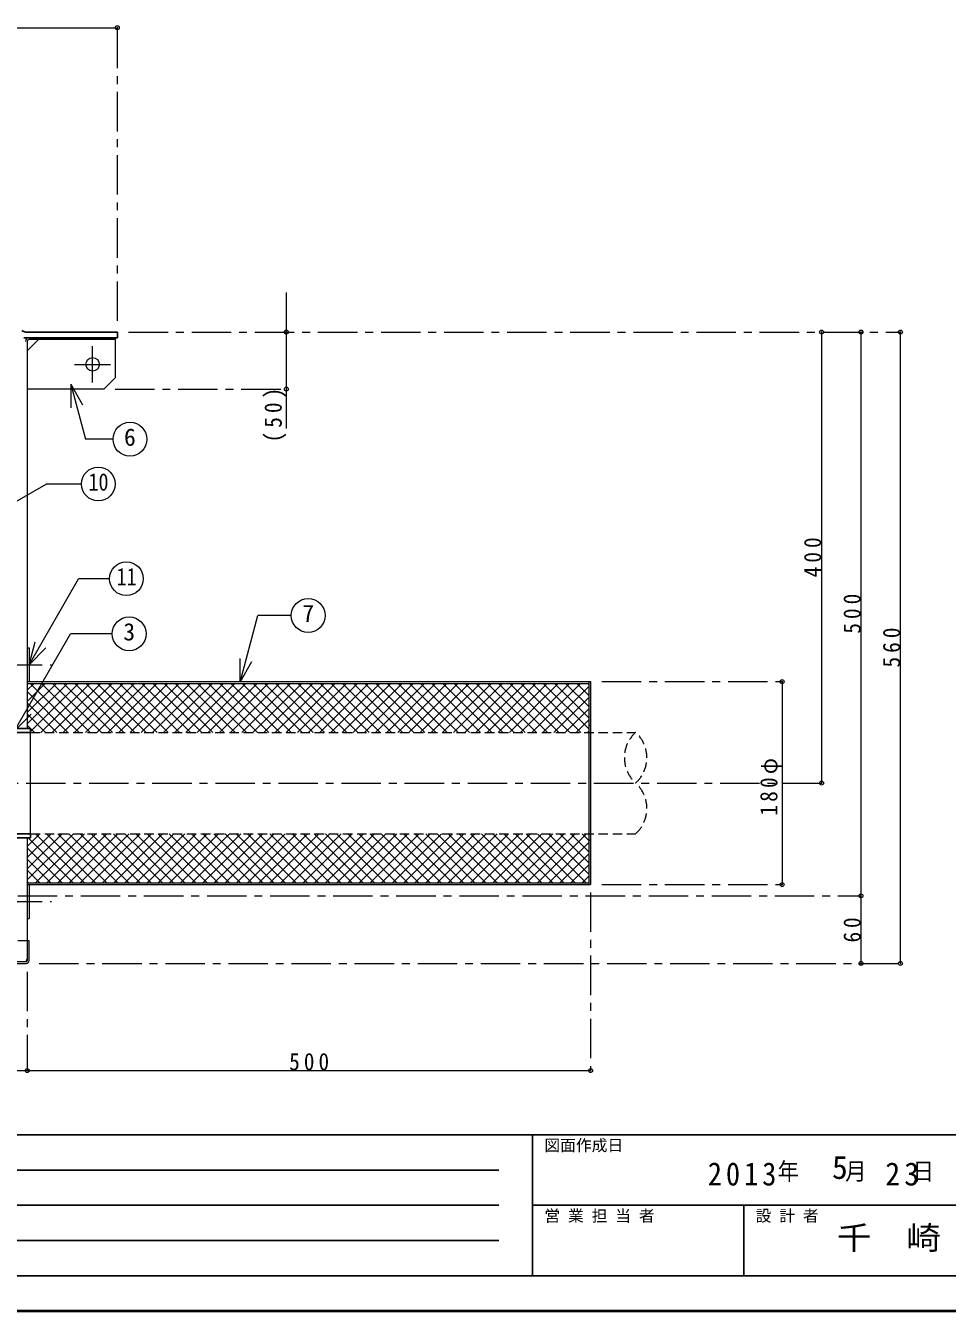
# Model space of a CAD drawing. Units: millimetres at full size, sheet at 1:7. Extents: x -1474 to 1361, y -976 to 991.
# Drawn here: x -545 to 273, y -976 to 165 of the extents above; entities that cross this region are included whole.
import ezdxf
from ezdxf.enums import TextEntityAlignment as Align

# ---------------------------------------------------------------- set-up
doc = ezdxf.new("R2010")
doc.units = ezdxf.units.MM
doc.header["$LTSCALE"] = 7
doc.header["$PDMODE"] = 32
doc.header["$PDSIZE"] = 3.5
doc.linetypes.add('CHAIN1', pattern=[8, 5, -1, 1, -1])
doc.linetypes.add('DASHED1', pattern=[1.8, 1.2, -0.6])
doc.layers.add('0-0_ﾚｲﾔ1', color=4, linetype='Continuous', lineweight=9)
doc.styles.add('ＭＳ ゴシック', font='')
doc.styles.get('ＭＳ ゴシック').set_extended_font_data('MS Gothic')

msp = doc.modelspace()

# ---------------------------------------------------------------- linework, layer by layer
at = {"layer": '0-0_ﾚｲﾔ1'}
for p, q in [((-1084.004, 162.891), (-464.004, 162.891)), ((-314.004, -192.709), (-314.004, -72.109)), ((-534.004, -113.709), (-544.004, -123.709)), ((-466.004, -113.709), (-466.004, -147.709)), ((160.996, -107.109), (160.996, -507.109)), ((195.996, -107.109), (195.996, -607.109)), ((230.996, -667.109), (230.996, -107.109)), ((-466.004, -147.709), (-476.004, -157.709)), ((-476.004, -157.709), (-544.004, -157.709)), ((-544.004, -454.469), (-508.244, -418.709)), ((-544.004, -444.57), (-518.143, -418.709)), ((-544.004, -434.671), (-528.043, -418.709)), ((-544.004, -424.771), (-537.942, -418.709)), ((-541.377, -418.709), (-497.977, -462.109)), ((-540.977, -461.342), (-498.344, -418.709)), ((-531.845, -462.109), (-488.445, -418.709)), ((-531.478, -418.709), (-488.078, -462.109)), ((-521.945, -462.109), (-478.545, -418.709)), ((-521.578, -418.709), (-478.178, -462.109)), ((-512.046, -462.109), (-468.646, -418.709)), ((-511.679, -418.709), (-468.279, -462.109)), ((-502.146, -462.109), (-458.746, -418.709)), ((-501.779, -418.709), (-458.379, -462.109)), ((-492.247, -462.109), (-448.847, -418.709)), ((-491.88, -418.709), (-448.48, -462.109)), ((-482.347, -462.109), (-438.947, -418.709)), ((-481.98, -418.709), (-438.58, -462.109)), ((-472.448, -462.109), (-429.048, -418.709)), ((-472.081, -418.709), (-428.681, -462.109)), ((-462.548, -462.109), (-419.148, -418.709)), ((-462.181, -418.709), (-418.781, -462.109)), ((-452.649, -462.109), (-409.249, -418.709)), ((-452.282, -418.709), (-408.882, -462.109)), ((-442.749, -462.109), (-399.349, -418.709)), ((-442.382, -418.709), (-398.982, -462.109)), ((-432.85, -462.109), (-389.45, -418.709)), ((-432.483, -418.709), (-389.083, -462.109)), ((-422.95, -462.109), (-379.55, -418.709)), ((-422.583, -418.709), (-379.183, -462.109)), ((-413.051, -462.109), (-369.651, -418.709)), ((-412.684, -418.709), (-369.284, -462.109)), ((-403.151, -462.109), (-359.751, -418.709)), ((-402.784, -418.709), (-359.384, -462.109)), ((-393.252, -462.109), (-349.852, -418.709)), ((-392.885, -418.709), (-349.485, -462.109)), ((-383.352, -462.109), (-339.952, -418.709)), ((-382.985, -418.709), (-339.585, -462.109)), ((-373.453, -462.109), (-330.053, -418.709)), ((-373.086, -418.709), (-329.686, -462.109)), ((-363.553, -462.109), (-320.153, -418.709)), ((-363.186, -418.709), (-319.786, -462.109)), ((-353.654, -462.109), (-310.254, -418.709)), ((-353.287, -418.709), (-309.887, -462.109)), ((-343.754, -462.109), (-300.354, -418.709)), ((-343.387, -418.709), (-299.987, -462.109)), ((-333.855, -462.109), (-290.455, -418.709)), ((-333.488, -418.709), (-290.088, -462.109)), ((-323.955, -462.109), (-280.555, -418.709)), ((-323.588, -418.709), (-280.188, -462.109)), ((-314.056, -462.109), (-270.656, -418.709)), ((-313.689, -418.709), (-270.289, -462.109)), ((-304.156, -462.109), (-260.756, -418.709)), ((-303.789, -418.709), (-260.389, -462.109)), ((-294.257, -462.109), (-250.857, -418.709)), ((-293.89, -418.709), (-250.49, -462.109)), ((-284.357, -462.109), (-240.957, -418.709)), ((-283.99, -418.709), (-240.59, -462.109)), ((-274.458, -462.109), (-231.058, -418.709)), ((-274.091, -418.709), (-230.691, -462.109)), ((-264.558, -462.109), (-221.158, -418.709)), ((-264.191, -418.709), (-220.791, -462.109)), ((-254.659, -462.109), (-211.259, -418.709)), ((-254.292, -418.709), (-210.892, -462.109)), ((-244.759, -462.109), (-201.359, -418.709)), ((-244.392, -418.709), (-200.992, -462.109)), ((-234.86, -462.109), (-191.46, -418.709)), ((-234.493, -418.709), (-191.093, -462.109)), ((-224.96, -462.109), (-181.56, -418.709)), ((-224.593, -418.709), (-181.193, -462.109)), ((-215.061, -462.109), (-171.661, -418.709)), ((-214.694, -418.709), (-171.294, -462.109)), ((-205.161, -462.109), (-161.761, -418.709)), ((-204.794, -418.709), (-161.394, -462.109)), ((-195.262, -462.109), (-151.862, -418.709)), ((-194.895, -418.709), (-151.495, -462.109)), ((-185.363, -462.109), (-141.963, -418.709)), ((-184.995, -418.709), (-141.595, -462.109)), ((-175.463, -462.109), (-132.063, -418.709)), ((-175.096, -418.709), (-131.696, -462.109)), ((-165.564, -462.109), (-122.164, -418.709)), ((-165.196, -418.709), (-121.796, -462.109)), ((-155.664, -462.109), (-112.264, -418.709)), ((-155.297, -418.709), (-111.897, -462.109)), ((-145.765, -462.109), (-102.365, -418.709)), ((-145.397, -418.709), (-101.997, -462.109)), ((-135.865, -462.109), (-92.465, -418.709)), ((-135.498, -418.709), (-92.098, -462.109)), ((-125.966, -462.109), (-82.566, -418.709)), ((-125.598, -418.709), (-82.198, -462.109)), ((-116.066, -462.109), (-72.666, -418.709)), ((-115.699, -418.709), (-72.299, -462.109)), ((-106.167, -462.109), (-62.767, -418.709)), ((-105.799, -418.709), (-62.399, -462.109)), ((-96.267, -462.109), (-52.867, -418.709)), ((-95.9, -418.709), (-52.5, -462.109)), ((-86.368, -462.109), (-45.604, -421.346)), ((-86, -418.709), (-45.604, -459.105)), ((-76.101, -418.709), (-45.604, -449.206)), ((-66.201, -418.709), (-45.604, -439.306)), ((-56.302, -418.709), (-45.604, -429.407)), ((-46.402, -418.709), (-45.604, -419.507)), ((125.996, -417.109), (125.996, -597.109)), ((-544.004, -425.982), (-507.877, -462.109)), ((-76.468, -462.109), (-45.604, -431.245)), ((-544.004, -435.881), (-517.776, -462.109)), ((-66.569, -462.109), (-45.604, -441.145)), ((-544.004, -445.781), (-527.676, -462.109)), ((-544.004, -455.68), (-541.075, -458.609)), ((-56.669, -462.109), (-45.604, -451.044)), ((-540.977, -458.707), (-537.575, -462.109)), ((-46.77, -462.109), (-45.604, -460.944)), ((-45.604, -456.109), (-45.604, -558.109)), ((-44.004, -456.109), (-44.004, -558.109)), ((-544.004, -593.062), (-503.051, -552.109)), ((-544.004, -583.163), (-512.95, -552.109)), ((-544.004, -573.263), (-522.85, -552.109)), ((-544.004, -563.364), (-532.749, -552.109)), ((-543.07, -555.609), (-503.17, -595.509)), ((-536.671, -552.109), (-493.271, -595.509)), ((-536.551, -595.509), (-493.151, -552.109)), ((-526.771, -552.109), (-483.371, -595.509)), ((-526.652, -595.509), (-483.252, -552.109)), ((-516.872, -552.109), (-473.472, -595.509)), ((-516.752, -595.509), (-473.352, -552.109)), ((-506.972, -552.109), (-463.572, -595.509)), ((-506.853, -595.509), (-463.453, -552.109)), ((-497.073, -552.109), (-453.673, -595.509)), ((-496.953, -595.509), (-453.553, -552.109)), ((-487.173, -552.109), (-443.773, -595.509)), ((-487.054, -595.509), (-443.654, -552.109)), ((-477.274, -552.109), (-433.874, -595.509)), ((-477.154, -595.509), (-433.754, -552.109)), ((-467.374, -552.109), (-423.974, -595.509)), ((-467.255, -595.509), (-423.855, -552.109)), ((-457.475, -552.109), (-414.075, -595.509)), ((-457.355, -595.509), (-414.004, -552.158)), ((-447.575, -552.109), (-404.175, -595.509)), ((-447.456, -595.509), (-404.056, -552.109)), ((-437.676, -552.109), (-394.276, -595.509)), ((-437.556, -595.509), (-394.156, -552.109)), ((-427.776, -552.109), (-384.376, -595.509)), ((-427.657, -595.509), (-384.257, -552.109)), ((-417.877, -552.109), (-374.477, -595.509)), ((-417.757, -595.509), (-374.357, -552.109)), ((-407.977, -552.109), (-364.577, -595.509)), ((-407.858, -595.509), (-364.458, -552.109)), ((-398.078, -552.109), (-354.678, -595.509)), ((-397.958, -595.509), (-354.558, -552.109)), ((-388.178, -552.109), (-344.778, -595.509)), ((-388.059, -595.509), (-344.659, -552.109)), ((-378.279, -552.109), (-334.879, -595.509)), ((-378.159, -595.509), (-334.759, -552.109)), ((-368.379, -552.109), (-324.979, -595.509)), ((-368.26, -595.509), (-324.86, -552.109)), ((-358.48, -552.109), (-315.08, -595.509)), ((-358.36, -595.509), (-314.96, -552.109)), ((-348.58, -552.109), (-305.18, -595.509)), ((-348.461, -595.509), (-305.061, -552.109)), ((-338.681, -552.109), (-295.281, -595.509)), ((-338.561, -595.509), (-295.161, -552.109)), ((-328.781, -552.109), (-285.381, -595.509)), ((-328.662, -595.509), (-285.262, -552.109)), ((-318.882, -552.109), (-275.482, -595.509)), ((-318.763, -595.509), (-275.363, -552.109)), ((-308.982, -552.109), (-265.582, -595.509)), ((-308.863, -595.509), (-265.463, -552.109)), ((-299.083, -552.109), (-255.683, -595.509)), ((-298.964, -595.509), (-255.564, -552.109)), ((-289.183, -552.109), (-245.783, -595.509)), ((-289.064, -595.509), (-245.664, -552.109)), ((-279.284, -552.109), (-235.884, -595.509)), ((-279.165, -595.509), (-235.765, -552.109)), ((-269.384, -552.109), (-225.984, -595.509)), ((-269.265, -595.509), (-225.865, -552.109)), ((-259.485, -552.109), (-216.085, -595.509)), ((-259.366, -595.509), (-215.966, -552.109)), ((-249.585, -552.109), (-206.185, -595.509)), ((-249.466, -595.509), (-206.066, -552.109)), ((-239.686, -552.109), (-196.286, -595.509)), ((-239.567, -595.509), (-196.167, -552.109)), ((-229.786, -552.109), (-186.386, -595.509)), ((-229.667, -595.509), (-186.267, -552.109)), ((-219.887, -552.109), (-176.487, -595.509)), ((-219.768, -595.509), (-176.368, -552.109)), ((-209.987, -552.109), (-166.587, -595.509)), ((-209.868, -595.509), (-166.468, -552.109)), ((-200.088, -552.109), (-156.688, -595.509)), ((-199.969, -595.509), (-156.569, -552.109)), ((-190.188, -552.109), (-146.788, -595.509)), ((-190.069, -595.509), (-146.669, -552.109)), ((-180.289, -552.109), (-136.889, -595.509)), ((-180.17, -595.509), (-136.77, -552.109)), ((-170.389, -552.109), (-126.989, -595.509)), ((-170.27, -595.509), (-126.87, -552.109)), ((-160.49, -552.109), (-117.09, -595.509)), ((-160.371, -595.509), (-116.971, -552.109)), ((-150.59, -552.109), (-107.19, -595.509)), ((-150.471, -595.509), (-107.071, -552.109)), ((-140.691, -552.109), (-97.291, -595.509)), ((-140.572, -595.509), (-97.172, -552.109)), ((-130.791, -552.109), (-87.391, -595.509)), ((-130.672, -595.509), (-87.272, -552.109)), ((-120.892, -552.109), (-77.492, -595.509)), ((-120.773, -595.509), (-77.373, -552.109)), ((-110.992, -552.109), (-67.592, -595.509)), ((-110.873, -595.509), (-67.473, -552.109)), ((-101.093, -552.109), (-57.693, -595.509)), ((-100.974, -595.509), (-57.574, -552.109)), ((-91.193, -552.109), (-47.793, -595.509)), ((-91.074, -595.509), (-47.674, -552.109)), ((-81.294, -552.109), (-45.604, -587.799)), ((-71.394, -552.109), (-45.604, -577.899)), ((-61.495, -552.109), (-45.604, -568)), ((-51.595, -552.109), (-45.604, -558.1)), ((-544.004, -564.574), (-513.07, -595.509)), ((-81.175, -595.509), (-45.604, -559.939)), ((-71.275, -595.509), (-45.604, -569.838)), ((-544.004, -574.474), (-522.969, -595.509)), ((-61.376, -595.509), (-45.604, -579.738)), ((-544.004, -584.373), (-532.869, -595.509)), ((-51.476, -595.509), (-45.604, -589.637)), ((-544.004, -594.273), (-542.768, -595.509)), ((195.996, -607.109), (195.996, -667.109)), ((-1004.004, -762.109), (-544.004, -762.109)), ((-544.004, -762.109), (-44.004, -762.109))]:
    msp.add_line(p, q, dxfattribs=at)
at = {"layer": '0-0_ﾚｲﾔ1', "linetype": 'CHAIN1'}
for p, q in [((-464.004, -97.109), (-464.004, 162.891)), ((-454.004, -107.109), (230.996, -107.109)), ((-486.004, -151.709), (-486.004, -119.709)), ((-502.004, -135.709), (-470.004, -135.709)), ((-466.004, -157.709), (-314.004, -157.709)), ((-565.604, -402.109), (-522.404, -402.109)), ((-34.004, -417.109), (125.996, -417.109)), ((-657.021, -507.109), (160.996, -507.109)), ((-44.004, -604.109), (-44.004, -762.109)), ((-34.004, -597.109), (125.996, -597.109)), ((-608.41, -607.109), (195.996, -607.109)), ((-565.604, -612.109), (-522.404, -612.109)), ((-533.404, -667.109), (230.996, -667.109)), ((-544.004, -674.509), (-544.004, -762.109))]:
    msp.add_line(p, q, dxfattribs=at)
at = {"layer": '0-0_ﾚｲﾔ1', "color": 5, "lineweight": 25}
for p, q in [((-464.004, -112.109), (-547.072, -112.109)), ((-464.004, -107.109), (-545.114, -107.109)), ((-464.004, -107.109), (-464.004, -112.109)), ((-626.021, -462.109), (-540.977, -462.109)), ((-622.977, -458.609), (-540.977, -458.609)), ((-540.977, -458.609), (-540.977, -462.109)), ((-540.977, -552.109), (-625.977, -552.109)), ((-622.977, -555.609), (-540.977, -555.609)), ((-540.977, -552.109), (-540.977, -555.609))]:
    msp.add_line(p, q, dxfattribs=at)
at = {"layer": '0-0_ﾚｲﾔ1', "color": 7, "lineweight": 18}
for p, q in [((-544.004, -115.309), (-544.004, -458.609)), ((-505.429, -153.331), (-494.929, -171.518)), ((-505.429, -153.331), (-505.429, -174.331)), ((-505.429, -153.331), (-492.356, -202.121)), ((-467.846, -202.121), (-492.356, -202.121)), ((-686.054, -333.543), (-527.232, -241.848)), ((-495.926, -241.848), (-527.232, -241.848)), ((-542.404, -402.109), (-498.367, -325.835)), ((-470.977, -325.835), (-498.367, -325.835)), ((-355.083, -417.497), (-339.262, -358.455)), ((-309.602, -358.455), (-339.262, -358.455)), ((-555.319, -460.79), (-505.629, -374.725)), ((-468.482, -374.725), (-505.629, -374.725)), ((-544.004, -387.109), (-542.404, -387.109)), ((-542.404, -402.109), (-536.969, -381.825)), ((-542.404, -387.109), (-542.404, -417.109)), ((-542.404, -402.109), (-527.555, -387.26)), ((-355.083, -417.497), (-355.083, -396.497)), ((-355.083, -417.497), (-344.583, -399.311)), ((-544.004, -417.109), (-44.004, -417.109)), ((-544.004, -418.709), (-45.604, -418.709)), ((-45.604, -417.109), (-45.604, -456.109)), ((-44.004, -417.109), (-44.004, -456.109)), ((-555.319, -460.79), (-540.47, -445.94)), ((-540.977, -552.109), (-540.977, -462.109)), ((-44.004, -456.109), (-45.604, -456.109)), ((-544.004, -555.609), (-544.004, -664.509)), ((-44.004, -558.109), (-44.004, -597.109)), ((-544.004, -595.509), (-45.604, -595.509)), ((-544.004, -597.109), (-44.004, -597.109)), ((-542.404, -597.109), (-542.404, -627.109)), ((-544.004, -627.109), (-542.404, -627.109)), ((-542.404, -647.109), (-544.004, -647.109)), ((-542.404, -664.509), (-542.404, -647.109)), ((-1003.004, -665.509), (-545.004, -665.509)), ((-1003.004, -667.109), (-545.004, -667.109))]:
    msp.add_line(p, q, dxfattribs=at)
at = {"layer": '0-0_ﾚｲﾔ1', "linetype": 'DASHED1'}
for p, q in [((-540.977, -462.109), (-4.004, -462.109)), ((-540.977, -552.109), (-4.004, -552.109)), ((-544.004, -647.109), (-1004.004, -647.109))]:
    msp.add_line(p, q, dxfattribs=at)
at = {"layer": '0-0_ﾚｲﾔ1', "color": 6, "lineweight": 25}
for p, q in [((-1442.504, -819.109), (1329.496, -819.109)), ((-95.504, -944.109), (-95.504, -819.109)), ((-775.504, -850.359), (-125.504, -850.359)), ((-125.504, -881.609), (-775.504, -881.609)), ((1329.496, -881.609), (-95.504, -881.609)), ((91.996, -944.109), (91.996, -881.609)), ((-125.504, -912.859), (-775.504, -912.859)), ((1329.496, -944.109), (-1442.504, -944.109))]:
    msp.add_line(p, q, dxfattribs=at)
at = {"layer": '0-0_ﾚｲﾔ1', "color": 1, "lineweight": 40}
msp.add_line((1360.996, -975.609), (-1474.004, -975.609), dxfattribs=at)
at = {"layer": '0-0_ﾚｲﾔ1', "color": 7, "lineweight": 18}
for points in [[(-466.004, -112.109), (-466.004, -113.709), (-542.404, -113.709)], [(-44.004, -558.109), (-45.604, -558.109), (-45.604, -597.109)]]:
    msp.add_lwpolyline(points, dxfattribs=at)
at = {"layer": '0-0_ﾚｲﾔ1'}
msp.add_circle((-486.004, -135.709), 6, dxfattribs=at)
at = {"layer": '0-0_ﾚｲﾔ1', "color": 7, "lineweight": 18}
for centre in [(-452.846, -202.121), (-480.926, -241.848), (-455.977, -325.835), (-294.602, -358.455), (-453.482, -374.725)]:
    msp.add_circle(centre, 15, dxfattribs=at)
at = {"layer": '0-0_ﾚｲﾔ1', "color": 5, "lineweight": 25}
msp.add_arc((-545.114, -102.109), 5, 224.3947, 270, dxfattribs=at)
at = {"layer": '0-0_ﾚｲﾔ1', "color": 7, "lineweight": 18}
for centre, radius, start, end in [((-542.404, -115.309), 3.2, 90, 180), ((-542.404, -115.309), 1.6, 90, 180), ((-546.604, -662.909), 2.6, 270, 0), ((-545.004, -664.509), 2.6, 270, 0), ((-545.004, -664.509), 1, 270, 0)]:
    msp.add_arc(centre, radius, start, end, dxfattribs=at)
at = {"layer": '0-0_ﾚｲﾔ1', "linetype": 'DASHED1'}
for centre, radius, start, end in [((16.308, -484.609), 30.312, 132.07502, 227.92498), ((-24.317, -484.609), 30.312, 312.07502, 47.92498), ((-24.317, -529.609), 30.312, 312.07502, 47.92498), ((-545.004, -664.509), 1, 270, 0)]:
    msp.add_arc(centre, radius, start, end, dxfattribs=at)
at = {"layer": '0-0_ﾚｲﾔ1'}
for p in [(-464.004, 162.891), (-314.004, -107.109), (160.996, -107.109), (195.996, -107.109), (230.996, -107.109), (-314.004, -157.709), (125.996, -417.109), (160.996, -507.109), (125.996, -597.109), (195.996, -607.109), (195.996, -667.109), (230.996, -667.109), (-544.004, -762.109), (-44.004, -762.109)]:
    msp.add_point(p, dxfattribs=at)

# ---------------------------------------------------------------- texts
at = {"layer": '0-0_ﾚｲﾔ1', "color": 7, "style": 'ＭＳ ゴシック'}
for s, height, p in [('6', 15.4, (-458.096, -212.621)), ('7', 15.4, (-299.852, -368.955)), ('3', 15.4, (-458.732, -385.225)), ('図面作成日', 10.26, (-85.004, -836.609)), ('5', 20.53, (170.296, -864.359)), ('営 業 担 当 者', 10.26, (-85.004, -899.109)), ('設 計 者', 10.26, (102.496, -899.109))]:
    msp.add_text(s, height=height, dxfattribs=at).set_placement(p, align=Align.BOTTOM_LEFT)
for s, height, width, p in [('10', 15.4, 0.85, (-489.676, -252.348)), ('11', 15.4, 0.85, (-464.727, -336.335)), ('千\u3000崎', 20.53, 1.1, (174.496, -926.859))]:
    msp.add_text(s, height=height, dxfattribs=dict(at, width=width)).set_placement(p, align=Align.BOTTOM_LEFT)
at = {"layer": '0-0_ﾚｲﾔ1', "color": 7, "char_height": 15.4, "attachment_point": 7, "rotation": 90, "style": 'ＭＳ ゴシック'}
for s, insert in [('\\T1.38;\\W0.9;(50)', (-314.004, -204.959)), ('\\T1.38;\\W0.9;400', (160.996, -324.609)), ('\\T1.38;\\W0.9;500', (195.996, -374.609)), ('\\T1.38;\\W0.9;560', (230.996, -404.609)), ('\\T1.3;\\W0.9;180φ', (125.996, -535.984)), ('\\T1.36;\\W0.9;60', (195.996, -648.484))]:
    msp.add_mtext(s, dxfattribs=dict(at, insert=insert))
at = {"layer": '0-0_ﾚｲﾔ1', "color": 7, "attachment_point": 7, "style": 'ＭＳ ゴシック'}
for s, insert, char_height in [('\\T1.38;\\W0.9;500', (-311.504, -762.109), 15.4), ('\\T1.28;\\W0.9;2013', (60.046, -864.359), 20.53), ('\\T1.27;\\W0.9;年\\~\\~\\~月\\~\\~\\~日', (121.996, -860.859), 15.4), ('\\T1.27;\\W0.95;23', (217.546, -864.359), 20.53)]:
    msp.add_mtext(s, dxfattribs=dict(at, insert=insert, char_height=char_height))

doc.saveas('drawing.dxf')
